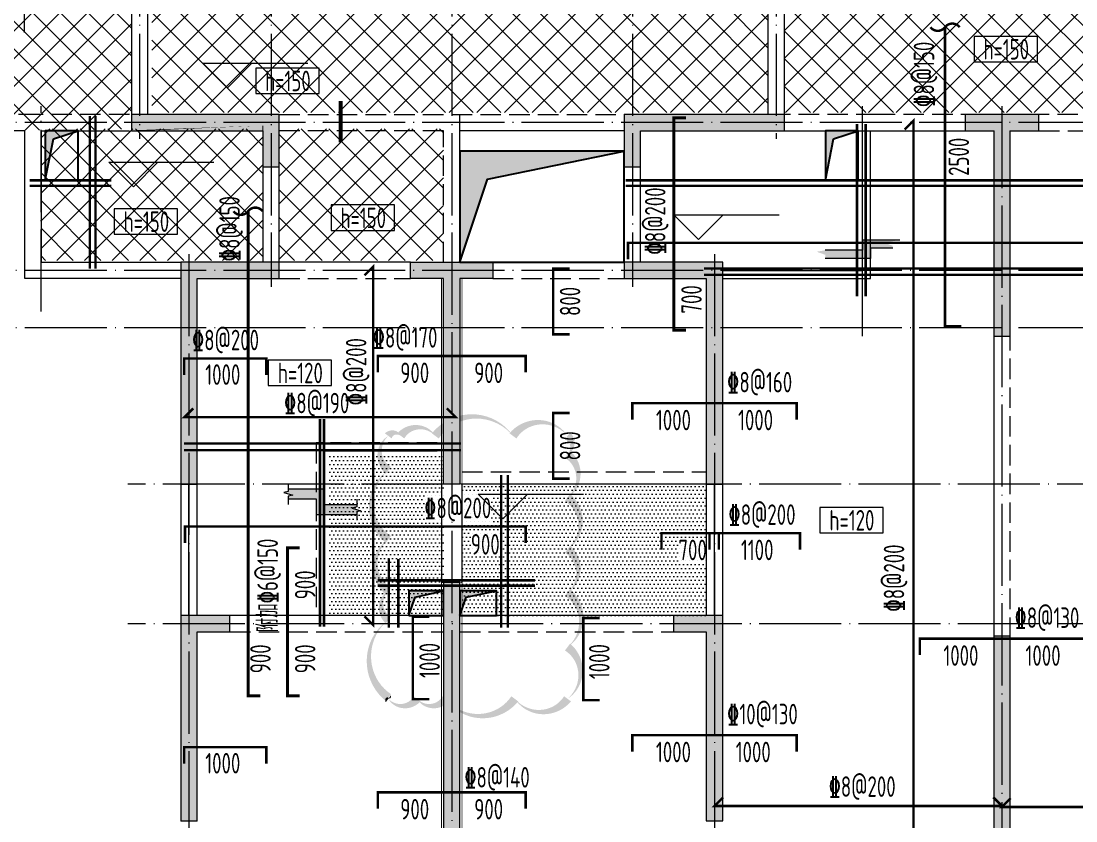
# Model space of a CAD drawing. Extents: x 5874492 to 7194610, y -939842 to -279257.
# Drawn here: x 6615752 to 6628595, y -595727 to -585992 of the extents above; entities that cross this region are included whole.
import ezdxf
from ezdxf.enums import TextEntityAlignment as Align

# ---------------------------------------------------------------- set-up
doc = ezdxf.new("R2010")
doc.units = 0
doc.header["$LTSCALE"] = 1000
doc.linetypes.add('DASH', pattern=[0.35, 0.25, -0.1])
doc.linetypes.add('DOTE', pattern=[2.4200000000000004, 2, -0.2, 0.02, -0.2])
for name, color, linetype, lineweight in [('A-轴线-塔楼', 1, 'DOTE', 9), ('A-轴线-隔墙', 41, 'DOTE', 9), ('S-基础-DQ', 6, 'Continuous', 20), ('S-墙柱-HATCH', 251, 'Continuous', 20), ('S-墙柱-WALL', 6, 'Continuous', 20), ('S-板-BEAM', 4, 'DASH', 20), ('S-板-BEAM-CON', 2, 'Continuous', 20), ('S-板-COLU', 50, 'DASH', 20), ('S-板-大样索引', 3, 'Continuous', 20), ('S-板-板厚', 191, 'Continuous', 20), ('S-板-板面填充', 251, 'Continuous', 20), ('S-板-标高', 3, 'Continuous', 20), ('S-板-楼板正筋', 107, 'Continuous', 20), ('S-板-楼板正筋文字', 107, 'Continuous', 20), ('S-板-楼板负筋', 1, 'Continuous', 20), ('S-板-楼板负筋文字', 7, 'Continuous', 20), ('S-板-洞口边线', 211, 'Continuous', 20), ('S-通用-THIN', 7, 'Continuous', 20)]:
    doc.layers.add(name, color=color, linetype=linetype, lineweight=lineweight)
doc.layers.add('HOLE', color=5, linetype='Continuous')
doc.layers.add('HOLE_HATCH', color=9, linetype='Continuous')
doc.layers.add('S-活动层-非打印1', color=170, linetype='Continuous', plot=False)
doc.styles.add('BW_Rein', font='tssdeng.shx', dxfattribs={"width": 0.7, "bigfont": 'hztxt.shx'})
doc.styles.add('TSSD_Rein', font='tssdeng.shx', dxfattribs={"width": 0.7, "bigfont": 'hztxt.shx'})
doc.styles.add('样式 1', font='tssdeng.shx', dxfattribs={"width": 0.7, "bigfont": 'tssdchn.shx'})
pattern_1 = [(45, (2295828.18560707, -87874.06357868895), (-168.3798022700466, 168.3798022700466), []), (135, (2295828.18560707, -87874.06357868895), (-168.3798022700466, -168.3798022700466), [])]

# ---------------------------------------------------------------- blocks, each defined once
blk = doc.blocks.new('regerh')
at = {"layer": 'HOLE_HATCH', "ltscale": 0.2}
blk.add_hatch(color=256, dxfattribs=at).paths.add_polyline_path([(6621094.784033577, -519704.5655660201), (6623094.784237931, -519704.5655660201), (6621432.283653094, -520042.0651855379), (6621094.784033577, -521054.5640440916)])
at = {"layer": 'HOLE', "ltscale": 0.2}
blk.add_lwpolyline([(6621094.784033577, -521054.5640440916), (6623094.784237931, -521054.5640440916), (6623094.784237931, -519704.5655660201), (6621094.784033577, -519704.5655660201)], close=True, dxfattribs=at)
blk.add_lwpolyline([(6621094.784033577, -521054.5640440916), (6621432.283653094, -520042.0651855379), (6623094.784237931, -519704.5655660201)], dxfattribs=at)
at = {"layer": 'S-基础-DQ', "ltscale": 0.5}
for points in [[(6624294.784242421, -521254.5655239883), (6626094.782714249, -521254.5648283694), (6626094.78271424, -519454.564828361)], [(6624294.784242421, -521154.5655239883), (6625994.782714249, -521154.5648283694), (6625994.78271424, -519454.5648283615)], [(6617794.781542717, -525354.5655239837), (6617794.781542722, -523754.5655239808)], [(6624194.781542605, -525354.565523912), (6624194.781542611, -523754.5655239091)]]:
    blk.add_lwpolyline(points, dxfattribs=at)
at = {"layer": 'S-板-BEAM'}
for p, q in [((6615969.78168574, -519254.5641617407), (6614744.781736528, -519254.5647839743)), ((6617069.781736528, -519254.5647839743), (6615969.781793102, -519254.5641617407)), ((6618894.784048551, -519254.5647839743), (6623094.784048551, -519254.5647839743)), ((6626168.639112977, -519254.5634661227), (6625044.781736528, -519254.5644407477)), ((6627444.781736528, -519254.5647839743), (6626168.639192387, -519254.5634661227)), ((6629319.781879739, -519254.5628375974), (6628144.781736528, -519254.5647839743)), ((6620894.784033577, -519454.5647839743), (6618894.784048551, -519454.5647839743)), ((6620894.784033577, -521054.5640440916), (6620894.784033577, -519454.5647839743)), ((6628144.781736528, -519454.5647839743), (6629294.781736533, -519454.5641998367)), ((6623094.781736533, -519894.5655239704), (6623094.781736533, -521054.5655239704)), ((6623094.781736528, -521054.5647839708), (6621494.781736528, -521054.5647839708)), ((6618894.781736528, -521254.5647839708), (6620494.781736528, -521254.5647839708)), ((6621494.781736528, -521254.5647839708), (6623094.781736528, -521254.5647839708)), ((6627794.781542704, -525627.5445498617), (6627794.781736333, -521954.5655239704)), ((6621119.784048422, -523604.5647839699), (6624094.784048422, -523604.5647839699)), ((6618294.781736528, -525554.5647839704), (6620894.781736528, -525554.5647839704)), ((6621094.781736528, -525554.5647839704), (6623694.781736528, -525554.5647839704))]:
    blk.add_line(p, q, dxfattribs=at)
at = {"layer": 'S-板-BEAM-CON'}
for p, q in [((6617094.781736591, -517904.5655239704), (6617094.781736481, -519254.5655239704)), ((6617294.781736471, -519254.5655239704), (6617294.781736581, -517904.5655239704)), ((6624844.732943246, -517954.5655238975), (6624844.732943245, -519254.5655239704)), ((6625044.732943245, -519254.5655239704), (6625044.732943246, -517954.5655239704)), ((6621094.784033577, -521054.5640440916), (6621094.784033578, -519254.5647839743)), ((6615795.410131548, -519454.553073051), (6614744.781542704, -519454.5655239817)), ((6615795.410131548, -521254.5600767157), (6615795.410131548, -519454.553073051)), ((6615994.26906458, -519454.5641236457), (6615994.26906458, -521054.5602528334)), ((6615994.781652625, -519454.5507103122), (6617069.781736528, -519454.5647839743)), ((6623094.784048551, -519454.5647839743), (6621094.784033577, -519454.5647839743)), ((6625044.781736528, -519454.564440748), (6626044.780208561, -519454.5634875848)), ((6626044.780208561, -519454.5634875848), (6627444.781736528, -519454.5647839743)), ((6618694.781736531, -519894.5655239704), (6618694.781736531, -521054.5655239704)), ((6618894.781736531, -521054.5655239704), (6618894.781736531, -519894.5655239704)), ((6623294.781736533, -521054.5655239704), (6623294.781736533, -519894.5655239704)), ((6615994.26906458, -521054.5604390441), (6617694.269064792, -521054.5645356888)), ((6620494.781736528, -521054.5647839708), (6618894.781736528, -521054.5647839708)), ((6617694.269064792, -521254.5645356895), (6615795.410131548, -521254.5600767157)), ((6627594.781736333, -521954.5655239704), (6627594.781542704, -525627.5445498617)), ((6617694.782093225, -523754.5655239704), (6617694.781757515, -525354.5655239704)), ((6617894.781757515, -525354.5655239704), (6617894.782093225, -523754.5655239704)), ((6620869.781736528, -523754.5655239704), (6620869.781484745, -524954.5655239704)), ((6621119.781736528, -523754.5655239704), (6621119.781484745, -524954.5647839699)), ((6624094.784048422, -523754.5647839699), (6621119.784048422, -523754.5647839699)), ((6624094.781379842, -523754.5655239704), (6624094.781715551, -525354.5655239704)), ((6624294.781715551, -525354.5655239704), (6624294.781379842, -523754.5655239704)), ((6620894.781736528, -525354.5647839704), (6618294.781736528, -525354.5647839704)), ((6623694.781736528, -525354.5647839704), (6621094.781736528, -525354.5647839704))]:
    blk.add_line(p, q, dxfattribs=at)
blk.add_lwpolyline([(6621094.784242419, -519704.5655660201), (6623094.784237931, -519704.5655660201)], dxfattribs=at)
at = {"layer": 'S-板-洞口边线', "linetype": 'DASH'}
blk.add_lwpolyline([(6620819.784242246, -523254.5495371673), (6619344.780471706, -523254.5495371671), (6619344.780471738, -525354.5647839817)], dxfattribs=at)
at = {"layer": 'S-板-洞口边线', "ltscale": 0.5}
blk.add_lwpolyline([(6620819.784242246, -523354.5495371673), (6619444.780471708, -523354.5495371671), (6619444.780471738, -525354.5647839817)], dxfattribs=at)
blk = doc.blocks.new('ZHOUWANG2')
at = {"layer": 'A-轴线-塔楼', "linetype": 'DOTE', "ltscale": 0.5}
for p, q in [((180646.0602966947, 135009.803520709), (180646.0599341299, 126469.5256954511)), ((182246.0602966947, 135009.803520709), (182246.0602966947, 124669.5259218521)), ((184446.0602965998, 135009.8035206748), (184446.0602966985, 108020.6245052192)), ((186646.0602965998, 135009.8035206862), (186646.0602966379, 124669.5179403399)), ((188396.0602965998, 135009.8035206953), (188396.0591853736, 126469.5256727093)), ((191146.0602966892, 126869.5259220183), (191146.0602966975, 108020.6245052534)), ((227437.4168482991, 126669.5259218568), (165262.4269482605, 126669.5259218568)), ((181246.0602966947, 125069.5259218521), (181246.0602966957, 108020.6245052352)), ((187646.0602965523, 125069.5179403506), (187646.0602966975, 108020.6245052355)), ((227437.4168482991, 124869.5259218568), (165262.4269482605, 124869.5259218568)), ((227437.4168482991, 124169.5259218568), (165262.4269482605, 124169.5259218568)), ((201287.8304158961, 122269.5259218568), (180501.9830198027, 122269.5259218568)), ((201287.8304158961, 120569.5259218568), (180501.9830198027, 120569.5259218568))]:
    blk.add_line(p, q, dxfattribs=at)
at = {"layer": 'A-轴线-隔墙', "ltscale": 0.5}
for p, q in [((179246.0602966864, 127767.3152207974), (179246.0602966743, 129569.525921837)), ((179446.060296746, 124369.5259218146), (179446.0602966994, 126869.5259218521)), ((189446.060296705, 124069.5259218384), (189446.0602966761, 126869.5259218521)), ((201287.8304158961, 122269.5259218568), (180501.9830198027, 122269.5259218568))]:
    blk.add_line(p, q, dxfattribs=at)
blk = doc.blocks.new('新块')
at = {"layer": 'S-基础-DQ'}
h = blk.add_hatch(color=8, dxfattribs=at)
h.dxf.hatch_style = 1
h.paths.add_polyline_path([(100, 24.58345980884042), (370.5337435761467, 24.5834598072106), (370.5337435761467, 53.88569795864169), (265.5337435761467, 91.1401574119227), (455.2001364361495, 124.5834598067449), (0, 124.5834598091897), (0, 1.268927007913589e-08), (-451.13490089681, 1.268927007913589e-08), (-556.13490089681, -18.51433296164032), (-451.13490089681, -55.76879241492134), (-451.13490089681, -99.99999998731073), (100, -99.99999998731073)])
for points in [[(455.2001364361495, 124.5834598067449), (0, 124.5834598091897), (0, 1.268927007913589e-08), (-451.13490089681, 1.268927007913589e-08)], [(370.5337435761467, 24.5834598072106), (100, 24.58345980884042), (100, -99.99999998731073), (-451.13490089681, -99.99999998731073)]]:
    blk.add_lwpolyline(points, dxfattribs=at)
blk = doc.blocks.new('sgfdhgfjh')
at = {"layer": 'HOLE_HATCH', "ltscale": 0.5}
for points in [[(272518.5513083162, 605212.0849299983), (272918.5513083134, 605212.0849299983), (272618.5513083162, 605112.0849299992), (272518.5513083162, 604612.0853376919)], [(282018.5513083078, 605212.085337679), (282418.5513083115, 605212.085337679), (282118.5513083087, 605112.0853376781), (282018.5513083078, 604612.0853376919)], [(276948.3274792274, 599612.0853357936), (277368.2938160179, 599612.0853357936), (277023.3274787553, 599537.0853362659), (276948.3274792274, 599312.0853376825)], [(277568.5513083711, 599612.0853357936), (278013.7751373183, 599612.0853357936), (277643.5513078989, 599537.0853362659), (277568.5513083711, 599312.0853376825)]]:
    blk.add_hatch(color=256, dxfattribs=at).paths.add_polyline_path(points)
at = {"layer": 'HOLE', "ltscale": 0.5}
for points in [[(272518.5513083162, 604612.0853376919), (272918.5513083134, 604612.0853376919), (272918.5513083134, 605212.0849299983), (272518.5513083162, 605212.0849299983)], [(282018.5513083078, 604612.0853376919), (282418.5513083115, 604612.0853376919), (282418.5513083115, 605212.085337679), (282018.5513083078, 605212.085337679)], [(276948.3274792274, 599312.0853376825), (277368.2938160179, 599312.0853376825), (277368.2938160179, 599612.0853357936), (276948.3274792274, 599612.0853357936)], [(277568.5513083711, 599312.0853376825), (278013.7751373183, 599312.0853376825), (278013.7751373183, 599612.0853357936), (277568.5513083711, 599612.0853357936)]]:
    blk.add_lwpolyline(points, close=True, dxfattribs=at)
for points in [[(272518.5513083162, 604612.0853376919), (272618.5513083162, 605112.0849299992), (272918.5513083134, 605212.0849299983)], [(282018.5513083078, 604612.0853376919), (282118.5513083087, 605112.0853376781), (282418.5513083115, 605212.085337679)], [(276948.3274792274, 599312.0853376825), (277023.3274787553, 599537.0853362659), (277368.2938160179, 599612.0853357936)], [(277568.5513083711, 599312.0853376825), (277643.5513078989, 599537.0853362659), (278013.7751373183, 599612.0853357936)]]:
    blk.add_lwpolyline(points, dxfattribs=at)
blk = doc.blocks.new('sgfdhgfjhgkj')
at = {"layer": 'S-板-COLU', "const_width": 10}
for points in [[(6300644.525784539, -250672.1067005689), (6300644.526821595, -250872.1067005668), (6302244.526303067, -250872.106651956), (6302244.526303066, -251312.1065482678), (6302444.526303066, -251312.1065482678), (6302444.526318042, -250672.1067444428)], [(6306844.526303068, -250872.1074405641), (6308594.526303068, -250872.1074405641), (6308594.526303068, -250672.1074405641), (6306644.526303068, -250672.1074405641), (6306644.526303068, -251312.1074405641), (6306844.526303068, -251312.1074405641)], [(6311144.526303068, -253372.1074405641), (6311344.526303068, -253372.1074405641), (6311344.526303068, -250872.1074405641), (6311694.526303068, -250872.1074405641), (6311694.526303068, -250672.1074405641), (6310794.526303068, -250672.1074405641), (6310794.526303068, -250872.1074405641), (6311144.526303068, -250872.1074405641)], [(6301444.526303068, -252672.1074405641), (6302444.526303066, -252672.1074405641), (6302444.526303066, -252472.1074405641), (6301244.526303068, -252472.1074405641), (6301244.526303068, -255172.1074405641), (6301444.526303068, -255172.1074405641)], [(6304669.526303068, -255172.1074405641), (6304419.526303068, -255172.1074405641), (6304419.526303068, -252672.1074405641), (6304044.526303068, -252672.1074405641), (6304044.526303068, -252472.1074405641), (6305044.526303068, -252472.1074405641), (6305044.526303068, -252672.1074405641), (6304669.526303068, -252672.1074405641)], [(6307644.526303068, -252672.1074405641), (6306644.526303068, -252672.1074405641), (6306644.526303068, -252472.1074405641), (6307844.526303068, -252472.1074405641), (6307844.526303068, -255172.1074405641), (6307644.526303068, -255172.1074405641)], [(6305444.526303068, -261072.1074405641), (6305444.526303068, -260772.1074405641), (6304669.526303068, -260772.1074405641), (6304669.526303068, -256372.1074405935), (6304419.526303068, -256372.1074405935), (6304419.526303068, -260772.1074405641), (6303644.526303068, -260772.1074405641), (6303644.526303068, -261072.1074405641)], [(6301444.526302873, -256972.1074405641), (6301844.526302873, -256972.1074405641), (6301844.526302873, -256772.1074405641), (6301244.526302873, -256772.1074405641), (6301244.526302873, -259272.1074405641), (6301444.526302873, -259272.1074405641)], [(6307644.526303068, -256972.1074405641), (6307244.526303068, -256972.1074405641), (6307244.526303068, -256772.1074405641), (6307844.526303068, -256772.1074405641), (6307844.526303068, -259272.1074405641), (6307644.526303068, -259272.1074405641)], [(6312144.526303068, -261072.1074405641), (6312144.526303068, -260772.1074405641), (6311344.526303068, -260772.1074405641), (6311344.526303068, -257022.0922192151), (6311144.526303068, -257022.0922192151), (6311144.526303068, -260772.1074405641), (6310344.526303068, -260772.1074405641), (6310344.526303068, -261072.1074405641)]]:
    blk.add_lwpolyline(points, close=True, dxfattribs=at)
blk = doc.blocks.new('sgfhgfjhgfj')
at = {"layer": 'S-墙柱-HATCH', "ltscale": 0.2}
h = blk.add_hatch(color=256, dxfattribs=at)
h.paths.add_polyline_path([(6336110.436162136, -190068.5557384125), (6336110.436162136, -195438.5557384125), (6335910.436162136, -195438.5557384125), (6335910.436162136, -194668.5557384125), (6333210.436162136, -194668.5557384125), (6333210.436162136, -194468.5557383534), (6333310.436157629, -194468.5557384125), (6335910.436162136, -194468.5557384125), (6335910.436162136, -189418.5557384125), (6336510.436162136, -189418.5557384125), (6336510.436162136, -190068.5557384125)])
h.paths.add_polyline_path([(6312710.435244238, -204868.5557384125), (6312710.435244238, -204568.5557384125), (6311910.435244238, -204568.5557384125), (6311910.435244238, -200168.5557384421), (6311710.435244238, -200168.5557384421), (6311710.435244238, -204568.5557384125), (6310910.435244238, -204568.5557384125), (6310910.435244238, -204868.5557384125)])
h.paths.add_polyline_path([(6311910.435244238, -198968.5557384125), (6311710.435244238, -198968.5557384125), (6311710.435244238, -196468.5557384125), (6311310.435244238, -196468.5557384125), (6311310.435244238, -196268.5557384125), (6312310.435244238, -196268.5557384125), (6312310.435244238, -196468.5557384125), (6311910.435244238, -196468.5557384125)])
h.paths.add_polyline_path([(6325110.435244238, -198968.5557384125), (6325310.435244238, -198968.5557384125), (6325310.435244238, -196468.5557384125), (6325710.435244238, -196468.5557384125), (6325710.435244238, -196268.5557384125), (6324710.435244238, -196268.5557384125), (6324710.435244238, -196468.5557384125), (6325110.435244238, -196468.5557384125)])
h.paths.add_polyline_path([(6324310.435244238, -204868.5557384125), (6324310.435244238, -204568.5557384125), (6325110.435244238, -204568.5557384125), (6325110.435244238, -200168.5557384125), (6325310.435244238, -200168.5557384125), (6325310.435244238, -204568.5557384125), (6326110.435244238, -204568.5557384125), (6326110.435244238, -204868.5557384125)])
h.paths.add_polyline_path([(6331360.435244238, -204868.5557384125), (6331360.435244238, -204568.5557384125), (6331810.435244238, -204568.5557384125), (6331810.435244238, -200818.5557384125), (6332010.435244238, -200818.5557384125), (6332010.435244238, -204568.5557384125), (6332810.435244238, -204568.5557384125), (6332810.435244238, -204868.5557384125)])
h.paths.add_polyline_path([(6332010.435244238, -197168.5557384125), (6331810.435244238, -197168.5557384125), (6331810.435244238, -194668.5557384125), (6331660.435244238, -194668.5557384125), (6331660.435244238, -194468.5557384125), (6332010.435244238, -194468.5557384125)])
h.paths.add_polyline_path([(6336310.435244238, -204568.5557384125), (6336110.435244238, -204568.5557384125), (6336110.435244238, -201018.5557384125), (6335910.435244238, -201018.5557384125), (6335910.435244238, -205168.5557384125), (6336310.435244238, -205168.5557384125)])
h.paths.add_polyline_path([(6336610.435244238, -197168.5557384125), (6336110.435244238, -197168.5557384125), (6336110.435244238, -199968.5557384125), (6335910.435244238, -199968.5557384125), (6335910.435244238, -196918.5557384125), (6336610.435244238, -196918.5557384125)])
h.paths.add_polyline_path([(6319410.435244238, -204868.5557384125), (6319410.435244238, -204568.5557384125), (6318610.435244238, -204568.5557384125), (6318610.435244238, -200818.5557384125), (6318410.435244238, -200818.5557384125), (6318410.435244238, -204568.5557384125), (6317610.435244238, -204568.5557384125), (6317610.435244238, -204868.5557384125)])
h.paths.add_polyline_path([(6318410.435244238, -197168.5557384125), (6318610.435244238, -197168.5557384125), (6318610.435244238, -194668.5557384125), (6318960.435244238, -194668.5557384125), (6318960.435244238, -194468.5557384125), (6318060.435244238, -194468.5557384125), (6318060.435244238, -194668.5557384125), (6318410.435244238, -194668.5557384125)])
h.paths.add_polyline_path([(6307910.434375218, -194468.5549984176), (6307910.435412274, -194668.5549984153), (6309510.435244237, -194668.5549498044), (6309510.435244236, -195108.5548461163), (6309710.435244236, -195108.5548461163), (6309710.435259212, -194468.5550422913)])
h.paths.add_polyline_path([(6314110.435244238, -194668.5557384125), (6315860.435244238, -194668.5557384125), (6315860.435244238, -194468.5557384125), (6313910.435244238, -194468.5557384125), (6313910.435244238, -195108.5557384125), (6314110.435244238, -195108.5557384125)])
h.paths.add_polyline_path([(6322910.435244238, -194668.5557384125), (6321160.435244238, -194668.5557384125), (6321160.435244238, -194468.5557384125), (6323110.435244238, -194468.5557384125), (6323110.435244238, -195108.5557384125), (6322910.435244238, -195108.5557384125)])
h.paths.add_polyline_path([(6329135.435762767, -194468.5549984176), (6329135.434725711, -194668.5549984153), (6327510.435244239, -194668.5549498044), (6327510.43524424, -195108.5548461163), (6327310.43524424, -195108.5548461163), (6327310.435229264, -194468.5550422913)])
h.paths.add_polyline_path([(6321360.435244043, -193168.5557384125), (6321360.435244043, -192068.5557384125), (6319760.435244043, -192068.5557384125), (6319760.435244043, -189768.5557384125), (6317260.435244043, -189768.5557384125), (6317260.435244043, -192068.5557384125), (6315660.435244043, -192068.5557384125), (6315660.435244043, -193168.5557384125), (6315860.435244043, -193168.5557384125), (6315860.435244043, -192268.5557384125), (6317960.435244043, -192268.5557384125), (6317960.435244043, -192068.5557384125), (6317460.435244043, -192068.5557384125), (6317460.435244043, -189968.5557384125), (6319560.435244043, -189968.5557384125), (6319560.435244043, -192068.5557384125), (6319060.435244043, -192068.5557384125), (6319060.435244043, -192268.5557384125), (6321160.435244043, -192268.5557384125), (6321160.435244043, -193168.5557384125)])
h.paths.add_polyline_path([(6307910.43526053, -191918.5557384125), (6307910.435244238, -193118.5557384125), (6308110.435244238, -193118.5557384125), (6308110.43526053, -189418.5557384125), (6305610.43526053, -189418.5557384125), (6305610.43526053, -190118.5557384125), (6305810.43526053, -190118.5557384125), (6305810.43526053, -189618.5557384125), (6307910.43526053, -189618.5557384125), (6307910.43526053, -191718.5557384125), (6305810.43526053, -191718.5557384125), (6305810.43526053, -191218.5557384125), (6305610.43526053, -191218.5557384125), (6305610.43526053, -191918.5557384125)])
h.paths.add_polyline_path([(6300910.435244232, -190068.554337326), (6300910.435244232, -195438.554337326), (6301110.435244232, -195438.554337326), (6301110.435244232, -194668.554337326), (6303810.435244232, -194668.554337326), (6303810.435244232, -194468.5543372668), (6303710.43524874, -194468.554337326), (6301110.435244232, -194468.554337326), (6301110.435244232, -189418.554337326), (6300510.435244232, -189418.554337326), (6300510.435244232, -190068.554337326)])
h.paths.add_polyline_path([(6313910.435244238, -196468.5557384125), (6314910.435244238, -196468.5557384125), (6314910.435244238, -198968.5557384125), (6315110.435244238, -198968.5557384125), (6315110.435244238, -196268.5557384125), (6313910.435244238, -196268.5557384125)])
h.paths.add_polyline_path([(6300410.435244238, -197168.5557384125), (6300910.435244238, -197168.5557384125), (6300910.435244238, -199968.5557384125), (6301110.435244238, -199968.5557384125), (6301110.435244238, -196918.5557384125), (6300410.435244238, -196918.5557384125)])
h.paths.add_polyline_path([(6295310.435244238, -204568.5557384125), (6295060.435244238, -204568.5557384125), (6295060.435244238, -197168.5557384125), (6295900.435244238, -197168.5557384125), (6295900.435244238, -196918.5557384125), (6294810.435244238, -196918.5557384125), (6294810.435244238, -205168.5557384125), (6295310.435244238, -205168.5557384125)])
h.paths.add_polyline_path([(6305660.435244238, -204868.5557384125), (6305660.435244238, -204568.5557384125), (6305210.435244238, -204568.5557384125), (6305210.435244238, -200818.5557384125), (6305010.435244238, -200818.5557384125), (6305010.435244238, -204568.5557384125), (6304210.435244238, -204568.5557384125), (6304210.435244238, -204868.5557384125)])
h.paths.add_polyline_path([(6315110.435244238, -203068.5557384125), (6315110.435244238, -200568.5557384125), (6314510.435244238, -200568.5557384125), (6314510.435244238, -200768.5557384125), (6314910.435244238, -200768.5557384125), (6314910.435244238, -203068.5557384125)])
h.paths.add_polyline_path([(6308710.435244238, -200768.5557384125), (6309110.435244238, -200768.5557384125), (6309110.435244238, -200568.5557384125), (6308510.435244238, -200568.5557384125), (6308510.435244238, -203068.5557384125), (6308710.435244238, -203068.5557384125)])
h.paths.add_polyline_path([(6308710.435244238, -196468.5557384125), (6309710.435244238, -196468.5557384125), (6309710.435244238, -196268.5557384125), (6308510.435244238, -196268.5557384125), (6308510.435244238, -198968.5557384125), (6308710.435244238, -198968.5557384125)])
h.paths.add_polyline_path([(6305010.435244238, -197168.5557384125), (6305210.435244238, -197168.5557384125), (6305210.435244238, -194668.5557384125), (6305360.435244238, -194668.5557384125), (6305360.435244238, -194468.5557384125), (6305010.435244238, -194468.5557384125)])
h.paths.add_polyline_path([(6328110.435244238, -192218.5557384125), (6330810.435244238, -192218.5557384125), (6330810.435244238, -191568.5557384125), (6330610.435244238, -191568.5557384125), (6330610.435244238, -192018.5557384125), (6328110.435244238, -192018.5557384125), (6328110.435244238, -190018.5557384125), (6330610.435244238, -190018.5557384125), (6330610.435244238, -190468.5557384125), (6330810.435244238, -190468.5557384125), (6330810.435244238, -189418.5557384125), (6330310.435244238, -189418.5557384125), (6330310.435244238, -189818.5557384125), (6327910.435244238, -189818.5557384125), (6327910.435244238, -193118.5557384125), (6328110.435244238, -193118.5557384125)])
h.paths.add_polyline_path([(6323110.435244238, -196468.5557384125), (6322110.435244238, -196468.5557384125), (6322110.435244238, -198968.5557384125), (6321910.435244238, -198968.5557384125), (6321910.435244238, -196268.5557384125), (6323110.435244238, -196268.5557384125)])
h.paths.add_polyline_path([(6341710.435244238, -204568.5557384125), (6341960.435244238, -204568.5557384125), (6341960.435244238, -197168.5557384125), (6341120.435244238, -197168.5557384125), (6341120.435244238, -196918.5557384125), (6342210.435244238, -196918.5557384125), (6342210.435244238, -205168.5557384125), (6341710.435244238, -205168.5557384125)])
h.paths.add_polyline_path([(6321910.435244238, -203068.5557384125), (6321910.435244238, -200568.5557384125), (6322510.435244238, -200568.5557384125), (6322510.435244238, -200768.5557384125), (6322110.435244238, -200768.5557384125), (6322110.435244238, -203068.5557384125)])
h.paths.add_polyline_path([(6328310.435244238, -200768.5557384125), (6327910.435244238, -200768.5557384125), (6327910.435244238, -200568.5557384125), (6328510.435244238, -200568.5557384125), (6328510.435244238, -203068.5557384125), (6328310.435244238, -203068.5557384125)])
h.paths.add_polyline_path([(6328310.435244238, -196468.5557384125), (6327310.435244238, -196468.5557384125), (6327310.435244238, -196268.5557384125), (6328510.435244238, -196268.5557384125), (6328510.435244238, -198968.5557384125), (6328310.435244238, -198968.5557384125)])
h.paths.add_polyline_path([(6300710.435244238, -204568.5557384125), (6300910.435244238, -204568.5557384125), (6300910.435244238, -201018.5557384125), (6301110.435244238, -201018.5557384125), (6301110.435244238, -205168.5557384125), (6300710.435244238, -205168.5557384125)])
at = {"layer": 'S-墙柱-WALL'}
for points in [[(6307910.434375218, -194468.5549984176), (6307910.435412274, -194668.5549984153), (6309510.435244237, -194668.5549498044), (6309510.435244236, -195108.5548461163), (6309710.435244236, -195108.5548461163), (6309710.435259212, -194468.5550422913)], [(6314110.435244238, -194668.5557384125), (6315860.435244238, -194668.5557384125), (6315860.435244238, -194468.5557384125), (6313910.435244238, -194468.5557384125), (6313910.435244238, -195108.5557384125), (6314110.435244238, -195108.5557384125)], [(6318410.435244238, -197168.5557384125), (6318610.435244238, -197168.5557384125), (6318610.435244238, -194668.5557384125), (6318960.435244238, -194668.5557384125), (6318960.435244238, -194468.5557384125), (6318060.435244238, -194468.5557384125), (6318060.435244238, -194668.5557384125), (6318410.435244238, -194668.5557384125)], [(6308710.435244238, -196468.5557384125), (6309710.435244238, -196468.5557384125), (6309710.435244238, -196268.5557384125), (6308510.435244238, -196268.5557384125), (6308510.435244238, -198968.5557384125), (6308710.435244238, -198968.5557384125)], [(6311910.435244238, -198968.5557384125), (6311710.435244238, -198968.5557384125), (6311710.435244238, -196468.5557384125), (6311310.435244238, -196468.5557384125), (6311310.435244238, -196268.5557384125), (6312310.435244238, -196268.5557384125), (6312310.435244238, -196468.5557384125), (6311910.435244238, -196468.5557384125)], [(6313910.435244238, -196468.5557384125), (6314910.435244238, -196468.5557384125), (6314910.435244238, -198968.5557384125), (6315110.435244238, -198968.5557384125), (6315110.435244238, -196268.5557384125), (6313910.435244238, -196268.5557384125)], [(6312710.435244238, -204868.5557384125), (6312710.435244238, -204568.5557384125), (6311910.435244238, -204568.5557384125), (6311910.435244238, -200168.5557384421), (6311710.435244238, -200168.5557384421), (6311710.435244238, -204568.5557384125), (6310910.435244238, -204568.5557384125), (6310910.435244238, -204868.5557384125)], [(6308710.435244238, -200768.5557384125), (6309110.435244238, -200768.5557384125), (6309110.435244238, -200568.5557384125), (6308510.435244238, -200568.5557384125), (6308510.435244238, -203068.5557384125), (6308710.435244238, -203068.5557384125)], [(6315110.435244238, -203068.5557384125), (6315110.435244238, -200568.5557384125), (6314510.435244238, -200568.5557384125), (6314510.435244238, -200768.5557384125), (6314910.435244238, -200768.5557384125), (6314910.435244238, -203068.5557384125)], [(6319410.435244238, -204868.5557384125), (6319410.435244238, -204568.5557384125), (6318610.435244238, -204568.5557384125), (6318610.435244238, -200818.5557384125), (6318410.435244238, -200818.5557384125), (6318410.435244238, -204568.5557384125), (6317610.435244238, -204568.5557384125), (6317610.435244238, -204868.5557384125)]]:
    blk.add_lwpolyline(points, close=True, dxfattribs=at)
blk = doc.blocks.new('sgjhgfjhgkjddd')
at = {"layer": 'S-墙柱-HATCH'}
for name, p in [('sgfdhgfjhgkj', (0, 0)), ('sgfhgfjhgfj', (-7265.908940976486, -56203.55170215154))]:
    blk.add_blockref(name, p, dxfattribs=at)

msp = doc.modelspace()

# ---------------------------------------------------------------- hatches: boundary and pattern name
at = {"layer": 'S-板-板面填充'}
h = msp.add_hatch(dxfattribs=at)
h.set_pattern_fill('ANSI37', color=256, scale=150, style=0)
h.set_pattern_definition([(45, (2290886.659487458, 70459.8527296866), (-168.3798022700466, 168.3798022700466), []), (135, (2290886.659487458, 70459.8527296866), (-168.3798022700466, -168.3798022700466), [])])
h.paths.add_polyline_path([(6617094.78173615, -584604.1501468671), (6614794.781736126, -584604.1501468671), (6614794.781736126, -582304.1501098096), (6612994.781736113, -582304.1494438588), (6612994.782180578, -587354.1501468671), (6617094.782625006, -587304.1492544864)])
h = msp.add_hatch(dxfattribs=at)
h.set_pattern_fill('ANSI37', color=256, scale=150, style=0)
h.set_pattern_definition(pattern_1)
h.paths.add_polyline_path([(6625044.781735932, -584904.1501468673), (6630344.830529418, -584904.1501468673), (6630344.830529418, -587104.1501468673), (6625044.781735932, -587104.1501468673)])
h = msp.add_hatch(dxfattribs=at)
h.set_pattern_fill('ANSI37', color=256, scale=150, style=0)
h.set_pattern_definition([(45, (2290886.659476348, 65175.7761168101), (-168.3798022700466, 168.3798022700466), []), (135, (2290886.659476348, 65175.7761168101), (-168.3798022700466, -168.3798022700466), [])])
h.paths.add_polyline_path([(6617344.78172507, -585754.1501467943), (6624844.781725015, -585754.1501467943), (6624844.781725015, -587104.1501467943), (6617344.78172507, -587104.1501467943)])
h = msp.add_hatch(dxfattribs=at)
h.set_pattern_fill('ANSI37', color=256, scale=150, style=0)
h.set_pattern_definition(pattern_1)
h.paths.add_polyline_path([(6615994.820202494, -587304.148771945), (6618694.78173613, -587304.148771945), (6618694.78173613, -588904.1501468673), (6615994.820202494, -588904.1501468673)])
h = msp.add_hatch(dxfattribs=at)
h.set_pattern_fill('ANSI37', color=256, scale=150, style=0)
h.set_pattern_definition(pattern_1)
h.paths.add_polyline_path([(6618894.835336315, -587304.1494068711), (6620894.833384264, -587304.1494068711), (6620894.833384264, -588904.1494068673), (6618894.835336315, -588904.1494068673)])
h = msp.add_hatch(dxfattribs=at)
h.set_pattern_fill('DOTS', color=256, scale=30, style=0)
h.set_pattern_definition([(0, (2295827.928114904, -87896.869111648), (23.8125, 47.625), [0, -47.625])])
h.paths.add_polyline_path([(6619494.574073611, -591276.9396930115), (6620894.266751654, -591276.9396930115), (6620894.266751654, -593226.9659221609), (6619494.574073611, -593226.9659221609)])
h = msp.add_hatch(dxfattribs=at)
h.set_pattern_fill('DOTS', color=256, scale=30, style=0)
h.set_pattern_definition([(0, (6607719.783691717, -594226.9661761366), (23.8125, 47.625), [0, -47.625])])
h.paths.add_polyline_path([(6624094.783885356, -593226.9639237034), (6624094.783885357, -591626.9658806578), (6621119.835168475, -591626.9649254835), (6621119.835168471, -593226.9634454869)])
h = msp.add_hatch(color=256, dxfattribs=at)
h.dxf.hatch_style = 1
h.paths.add_polyline_path([(6619004.777965194, -591776.101568115), (6619059.777965194, -591761.101568115), (6618949.777965194, -591731.101568115), (6619004.777965194, -591716.101568115), (6619004.777965194, -591686.101568115), (6619444.777965194, -591686.101568115), (6619444.777965194, -591876.101568115), (6619839.777965194, -591876.101568115), (6619839.777965194, -591906.101568115), (6619784.777965194, -591921.101568115), (6619889.777965194, -591951.101568115), (6619839.777965194, -591966.101568115), (6619839.777965194, -591996.101568115), (6619344.777965196, -591996.1015681141), (6619344.777965196, -591806.1015681141), (6619004.777965194, -591806.101568115)])

# ---------------------------------------------------------------- linework, layer by layer
at = {"layer": 'S-板-大样索引', "const_width": 50}
msp.add_lwpolyline([(6619642.3525092, -587466.1563311736), (6619642.3525092, -586966.1563311736)], dxfattribs=at)
at = {"layer": 'S-板-板厚'}
for points in [[(6628125.710725952, -586177.6630281045), (6627355.386028496, -586177.6630281045), (6627355.386028496, -586487.9277303878), (6628125.710725952, -586487.9277303878)], [(6619379.155714274, -586563.1947513749), (6618608.831016818, -586563.1947513749), (6618608.831016818, -586873.4594536582), (6619379.155714274, -586873.4594536582)], [(6617656.155714274, -588275.6947513749), (6616885.831016818, -588275.6947513749), (6616885.831016818, -588585.9594536582), (6617656.155714274, -588585.9594536582)], [(6620296.40992309, -588230.2885089621), (6619526.085225633, -588230.2885089621), (6619526.085225633, -588540.5532112455), (6620296.40992309, -588540.5532112455)], [(6619531.12308967, -590118.2960333007), (6618760.798392214, -590118.2960333007), (6618760.798392214, -590428.560735584), (6619531.12308967, -590428.560735584)], [(6626246.346936511, -591911.1292127117), (6625476.022239055, -591911.1292127117), (6625476.022239055, -592221.393914995), (6626246.346936511, -592221.393914995)]]:
    msp.add_lwpolyline(points, close=True, dxfattribs=at)
at = {"layer": 'S-板-标高'}
for p, q in [((6618263.159487458, -586804.6472703132), (6617963.159487458, -586504.6472703132)), ((6617963.159487458, -586504.6472703132), (6619244.159487458, -586504.6472703132)), ((6618263.159487458, -586804.6472703132), (6618563.159487458, -586504.6472703132)), ((6617118.659487458, -588010.8692750733), (6616818.659487458, -587710.8692750733)), ((6616818.659487458, -587710.8692750733), (6618099.659487458, -587710.8692750733)), ((6617118.659487458, -588010.8692750733), (6617418.659487458, -587710.8692750733)), ((6624000.659487458, -588650.1089444226), (6623700.659487458, -588350.1089444226)), ((6623700.659487458, -588350.1089444226), (6624981.659487458, -588350.1089444226)), ((6624000.659487458, -588650.1089444226), (6624300.659487458, -588350.1089444226)), ((6621618.155321458, -592049.8649511614), (6621318.155321458, -591749.8649511614)), ((6621318.155321458, -591749.8649511614), (6622599.155321458, -591749.8649511614)), ((6621618.155321458, -592049.8649511614), (6621918.155321458, -591749.8649511614))]:
    msp.add_line(p, q, dxfattribs=at)
at = {"layer": 'S-板-楼板正筋', "const_width": 30}
for points in [[(6616589.659487458, -587146.6472703135), (6616589.659487458, -589007.098647258)], [(6616657.403072016, -587146.6472703135), (6616657.403072016, -589007.098647258)], [(6626510.63353102, -597248.0833882724), (6626616.699546771, -597354.1494068766), (6626616.699546771, -587204.150146867), (6626510.633528167, -587310.216162619)], [(6625929.933874109, -587245.7902840239), (6625929.933874109, -589343.2464879893)], [(6626034.486170373, -587245.7902840239), (6626034.486170373, -589343.2464879893)], [(6615856.281074151, -587930.6472703135), (6616851.458224311, -587930.6472703135)], [(6623113.898778453, -587930.6472703135), (6632289.621400937, -587930.6472703135)], [(6615856.281074151, -587998.1472703135), (6616851.458224311, -587998.1472703135)], [(6623113.898778453, -587998.1472703135), (6632289.621400937, -587998.1472703135)], [(6619932.713039691, -593237.3686770436), (6620038.779055442, -593343.4346956478), (6620038.779055442, -588980.8356950548), (6619932.713036838, -589086.9017108066)], [(6631222.92424651, -589004.1603873239), (6624065.307380271, -589004.1603873239)], [(6631222.92424651, -589080.0050023568), (6624065.307380271, -589080.0050023568)], [(6617849.261624385, -590705.8132432043), (6617743.195607207, -590811.8792603821), (6621042.026206332, -590811.8792603821), (6620935.960189154, -590705.8132432043)], [(6619390.672309583, -590834.2857928385), (6619390.672309583, -593364.7857928385)], [(6619440.172309583, -590834.2857928385), (6619440.172309583, -593364.7857928385)], [(6617735.672309583, -591133.2857928385), (6621107.672309583, -591133.2857928385)], [(6617735.672309583, -591214.7857928385), (6621107.672309583, -591214.7857928385)], [(6621597.659487458, -593376.6472703135), (6621597.659487458, -591518.6472703135)], [(6621678.201328056, -593376.6472703135), (6621678.201328056, -591518.6472703135)], [(6620229.159487458, -593376.6472703135), (6620229.159487458, -592530.1472703135)], [(6620344.159487458, -593376.6472703135), (6620344.159487458, -592540.6472703135)], [(6622010.672309583, -592798.1472703132), (6620092.539773731, -592798.1472703132)], [(6622010.672309583, -592863.6472703132), (6620092.539773731, -592863.6472703132)], [(6624300.847863096, -595439.7903471802), (6624194.781845918, -595545.8563643582), (6627694.781845918, -595545.8563643582), (6627588.71582874, -595439.7903471802)], [(6627800.847753304, -595450.9918540972), (6627694.781736126, -595557.0578712751), (6631194.781736126, -595557.0578712751), (6631088.715718948, -595450.9918540972)]]:
    msp.add_lwpolyline(points, dxfattribs=at)
at = {"layer": 'S-板-楼板负筋', "const_width": 30}
for points in [[(6627178.39565404, -586066.3035515421, 0.5), (6627001.39565404, -586066.3035515421, -0.5), (6626824.39565404, -586066.3035515421)], [(6618692.335236367, -588306.3619832736, 0.5), (6618515.335236367, -588306.3619832736, -0.5), (6618338.335236367, -588306.3619832736)]]:
    msp.add_lwpolyline(points, format="xyb", dxfattribs=at)
at = {"layer": 'S-板-楼板负筋'}
for points, const_width in [([(6627201.395596913, -589704.1603926828), (6627001.395596913, -589704.1603873239), (6627001.39565404, -586066.3035515421)], 30), ([(6623848.62761886, -589754.1501468674), (6623698.62761886, -589754.1501468674), (6623698.62761886, -587169.5583910004), (6623848.62761886, -587169.5583910004)], 35), ([(6618665.335236367, -594203.5562179331), (6618515.335236367, -594203.5562179331), (6618515.335236367, -588306.3619832736)], 35), ([(6623141.664122798, -588890.4254040523), (6623141.664122798, -588690.4254040523), (6632208.536925347, -588690.4254040523), (6632208.536925347, -588890.4254040523)], 30), ([(6622431.159434061, -589804.1493570242), (6622231.159434061, -589804.1493302293), (6622231.159541241, -589004.1493302293), (6622431.159541241, -589004.1493570242)], 30), ([(6617737.715183318, -590299.5681677829), (6617737.715210113, -590099.5681677829), (6618737.715210113, -590099.5683017573), (6618737.715183318, -590299.5683017573)], 30), ([(6620094.809447253, -590268.0705559258), (6620094.809447253, -590068.0705559258), (6621894.809447253, -590068.0705559258), (6621894.809447253, -590268.0705559258)], 30), ([(6623194.781845697, -590843.063578689), (6623194.781845697, -590643.063578689), (6625194.781845697, -590643.063578689), (6625194.781845697, -590843.063578689)], 30), ([(6622431.159434061, -591561.9883132937), (6622231.159434061, -591561.9882864987), (6622231.159541241, -590761.9882864987), (6622431.159541241, -590761.9883132937)], 30), ([(6621894.75631132, -592344.2250523274), (6621894.75631132, -592144.2250523274), (6617748.136475393, -592144.2250523274), (6617748.136475393, -592344.2250523274)], 30), ([(6623548.281962736, -592424.1493953275), (6623548.281962736, -592224.1493953275), (6624248.281962736, -592224.1493953275), (6624248.281962736, -592424.1493953275)], 30), ([(6624134.78161932, -592424.1494813861), (6624134.78161932, -592224.1494813861), (6625234.78161932, -592224.1494813861), (6625234.78161932, -592424.1494813861)], 30), ([(6619144.531760916, -594204.1488586764), (6618994.531760916, -594204.1488586764), (6618994.531760916, -592404.1499550573), (6619144.531760916, -592404.1499550573)], 35), ([(6620720.759598995, -594244.1493933324), (6620520.759598995, -594244.1493665376), (6620520.759732969, -593244.1493665376), (6620720.759732969, -593244.1493933324)], 30), ([(6622797.075237638, -594258.0340024414), (6622597.075237638, -594258.0339756466), (6622597.075371613, -593258.0339756466), (6622797.075371613, -593258.0340024414)], 30), ([(6626694.781845924, -593709.563578689), (6626694.781845924, -593509.563578689), (6628694.781845924, -593509.563578689), (6628694.781845924, -593709.563578689)], 30), ([(6623194.781845923, -594883.2902786899), (6623194.781845923, -594683.2902786899), (6625194.781845923, -594683.2902786899), (6625194.781845923, -594883.2902786899)], 30), ([(6617737.715183318, -595030.4532092572), (6617737.715210113, -594830.4532092572), (6618737.715210113, -594830.4533432317), (6618737.715183318, -595030.4533432317)], 30), ([(6620094.80944725, -595579.7698977818), (6620094.80944725, -595379.7698977818), (6621894.80944725, -595379.7698977818), (6621894.80944725, -595579.7698977818)], 30)]:
    msp.add_lwpolyline(points, dxfattribs=dict(at, const_width=const_width))
at = {"layer": 'S-板-洞口边线'}
for points in [[(6619004.777965194, -591686.101568115), (6619444.777965194, -591686.101568115), (6619444.777965194, -591876.101568115), (6619839.777965194, -591876.101568115)], [(6619004.777965194, -591806.101568115), (6619344.777965196, -591806.1015681141), (6619344.777965196, -591996.1015681141), (6619839.777965194, -591996.101568115)]]:
    msp.add_lwpolyline(points, dxfattribs=at)
at = {"layer": 'S-活动层-非打印1'}
msp.add_lwpolyline([(6620223.127024144, -591040.7155960097, 0, 105, 0.5), (6620223.127024144, -591460.7155960097, 0, 105, 0.5), (6620223.127024144, -592300.7155960097, 0, 105, 0.5), (6620223.127024144, -592930.7155960097, 0, 105, 0.5), (6620223.127024144, -593280.7155960097, 0, 105, 0.5), (6620223.127024144, -594225.7155960097, 0, 105, 0.5), (6620223.127024144, -594241.115631338, 0, 105, 0.5), (6620573.127024144, -594241.115631338, 0, 105, 0.5), (6620923.127024144, -594241.115631338, 0, 105, 0.5), (6621763.127024144, -594241.115631338, 0, 105, 0.5), (6622405.269753918, -594241.115631338, 0, 105, 0.5), (6622405.269753918, -593611.115631338, 0, 105, 0.5), (6622405.269753918, -592946.115631338, 0, 105, 0.5), (6622405.269753918, -592421.115631338, 0, 105, 0.5), (6622405.269753918, -591791.115631338, 0, 105, 0.5), (6622405.269753918, -591266.115631338, 0, 105, 0.5), (6622405.269753918, -591040.7155960097, 0, 105, 0.5), (6621740.269753918, -591040.7155960097, 0, 105, 0.5), (6620795.269753918, -591040.7155960097, 0, 105, 0.5), (6620375.269753918, -591040.7155960097, 0, 105, 0.5)], format="xyseb", close=True, dxfattribs=at)
at = {"layer": 'S-通用-THIN', "flags": 128}
for points in [[(6619004.777965194, -591621.101568115), (6619004.777965194, -591716.101568115), (6618949.777965194, -591731.101568115), (6619059.777965194, -591761.101568115), (6619004.777965194, -591776.101568115), (6619004.777965194, -591876.101568115)], [(6619839.777965194, -591811.101568115), (6619839.777965194, -591906.101568115), (6619784.777965194, -591921.101568115), (6619889.777965194, -591951.101568115), (6619839.777965194, -591966.101568115), (6619839.777965194, -592066.101568115)]]:
    msp.add_lwpolyline(points, dxfattribs=at)

# ---------------------------------------------------------------- block references
for name, p in [('ZHOUWANG2', (6436548.721439443, -713896.4918440137)), ('sgfdhgfjh', (6343526.230427942, -1192539.051259843))]:
    msp.add_blockref(name, p)
at = {"layer": 'S-基础-DQ'}
msp.add_blockref('新块', (6625994.782908071, -588780.9741375159), dxfattribs=at)
at = {"layer": 'S-墙柱-HATCH'}
msp.add_blockref('sgjhgfjhgkjddd', (316450.2537394362, -336454.8557602323), dxfattribs=at)
at = {"layer": 'S-板-BEAM'}
msp.add_blockref('regerh', (0.0001938240602612495, -67872.4003981644), dxfattribs=at)

# ---------------------------------------------------------------- texts
at = {"layer": 'S-板-板厚', "style": 'TSSD_Rein', "width": 0.699999988079071}
for s, p in [('h=150', (6627746.523386691, -586334.1810857116)), ('h=150', (6618999.968375013, -586719.712808982)), ('h=150', (6617276.968375013, -588432.212808982)), ('h=150', (6619917.222583828, -588386.8065665693)), ('h=120', (6619151.935750409, -590274.8140909078)), ('h=120', (6625867.15959725, -592067.6472703188))]:
    msp.add_text(s, height=250, dxfattribs=at).set_placement(p, align=Align.MIDDLE)
at = {"layer": 'S-板-楼板正筋文字', "linetype": 'Continuous', "style": '样式 1', "width": 0.699999988079071}
for p in [(6619956.779682899, -590667.3492622054), (6626505.271031479, -593179.1478417385)]:
    msp.add_text('\x848@200', height=250, rotation=90, dxfattribs=at).set_placement(p)
at = {"layer": 'S-板-楼板正筋文字', "style": '样式 1', "width": 0.699999988079071}
for s, p in [('\x848@190', (6618952.695424013, -590766.0985438686)), ('\x848@200', (6625582.944804314, -595434.4277929297))]:
    msp.add_text(s, height=250, dxfattribs=at).set_placement(p)
at = {"layer": 'S-板-楼板负筋文字', "style": '样式 1', "width": 0.699999988079071}
msp.add_text('\x848@150', height=250, rotation=90, dxfattribs=at).set_placement((6626869.967060318, -587036.210150572))
at = {"layer": 'S-板-楼板负筋文字'}
for s, style, width, p in [('2500', '样式 1', 0.7, (6627043.68560707, -587643.7647323855)), ('700', 'BW_Rein', 0.7, (6623789.781465014, -589379.1501468674)), ('800', '样式 1', 0.699999988079071, (6622311.159487652, -589404.1493302293)), ('800', '样式 1', 0.699999988079071, (6622311.159487652, -591161.9882864987)), ('900', 'BW_Rein', 0.7, (6619085.68560707, -592854.1496809621)), ('900', 'BW_Rein', 0.7, (6618541.161071267, -593754.1491327717)), ('900', 'BW_Rein', 0.7, (6619085.68560707, -593754.1491327717)), ('1000', '样式 1', 0.699999988079071, (6620600.759661962, -593774.1493665376))]:
    msp.add_text(s, height=250, rotation=90, dxfattribs=dict(at, style=style, width=width)).set_placement(p, align=Align.TOP_CENTER)
at = {"layer": 'S-板-楼板负筋文字', "style": 'BW_Rein', "width": 0.7}
for s, p in [('\x848@200', (6623597.858388091, -588016.4769643678)), ('\x848@150', (6618414.566005598, -588121.7754441593)), ('附加\x846@150', (6618878.46876879, -592291.063578689))]:
    msp.add_text(s, height=250, rotation=90, dxfattribs=at).set_placement(p, align=Align.RIGHT)
at = {"layer": 'S-板-楼板负筋文字', "style": '样式 1', "width": 0.699999988079071}
for s, p in [('\x848@200', (6617831.65693072, -589998.7990578803)), ('\x848@170', (6620032.376659238, -589967.3013251566)), ('\x848@200', (6620659.420050694, -592043.4558215581)), ('\x8410@130', (6624347.281845923, -594551.8617072613)), ('\x848@140', (6621147.30944725, -595321.3413263531))]:
    msp.add_text(s, height=250, dxfattribs=at).set_placement(p)
at = {"layer": 'S-板-楼板负筋文字', "linetype": 'Continuous', "style": '样式 1', "width": 0.699999988079071}
for s, p in [('1000', (6618207.715210113, -590169.269388774)), ('1000', (6623694.781845697, -590723.063578689)), ('1000', (6624694.781845697, -590723.063578689)), ('1100', (6624714.78161932, -592304.1494813861)), ('1000', (6627194.781845924, -593589.563578689)), ('1000', (6628194.781845924, -593589.563578689)), ('1000', (6618207.715210113, -594900.1544302483))]:
    msp.add_text(s, height=250, dxfattribs=at).set_placement(p, align=Align.TOP_CENTER)
at = {"layer": 'S-板-楼板负筋文字', "style": '样式 1', "width": 0.699999988079071}
for s, p in [('900', (6620544.809447253, -590148.0705559258)), ('900', (6621444.809447253, -590148.0705559258)), ('900', (6621403.526475449, -592235.3788984811)), ('700', (6623928.281962736, -592304.1493953275)), ('1000', (6623694.781845923, -594763.2902786899)), ('1000', (6624665.867506715, -594763.2902786899)), ('900', (6620544.80944725, -595459.7698977818)), ('900', (6621444.80944725, -595459.7698977818))]:
    msp.add_text(s, height=250, dxfattribs=at).set_placement(p, align=Align.TOP_CENTER)
at = {"layer": 'S-板-楼板负筋文字', "linetype": 'Continuous', "style": '样式 1', "width": 0.699999988079071}
for s, p in [('\x848@160', (6624347.281845697, -590511.6350072604)), ('\x848@200', (6624364.15959725, -592123.6472703188)), ('\x848@130', (6627847.281845924, -593378.1350072604))]:
    msp.add_text(s, height=250, dxfattribs=at).set_placement(p)
msp.add_text('1000', height=250, rotation=90, dxfattribs=at).set_placement((6622666.776458629, -593788.0339756466), align=Align.TOP_CENTER)

doc.saveas('drawing.dxf')
